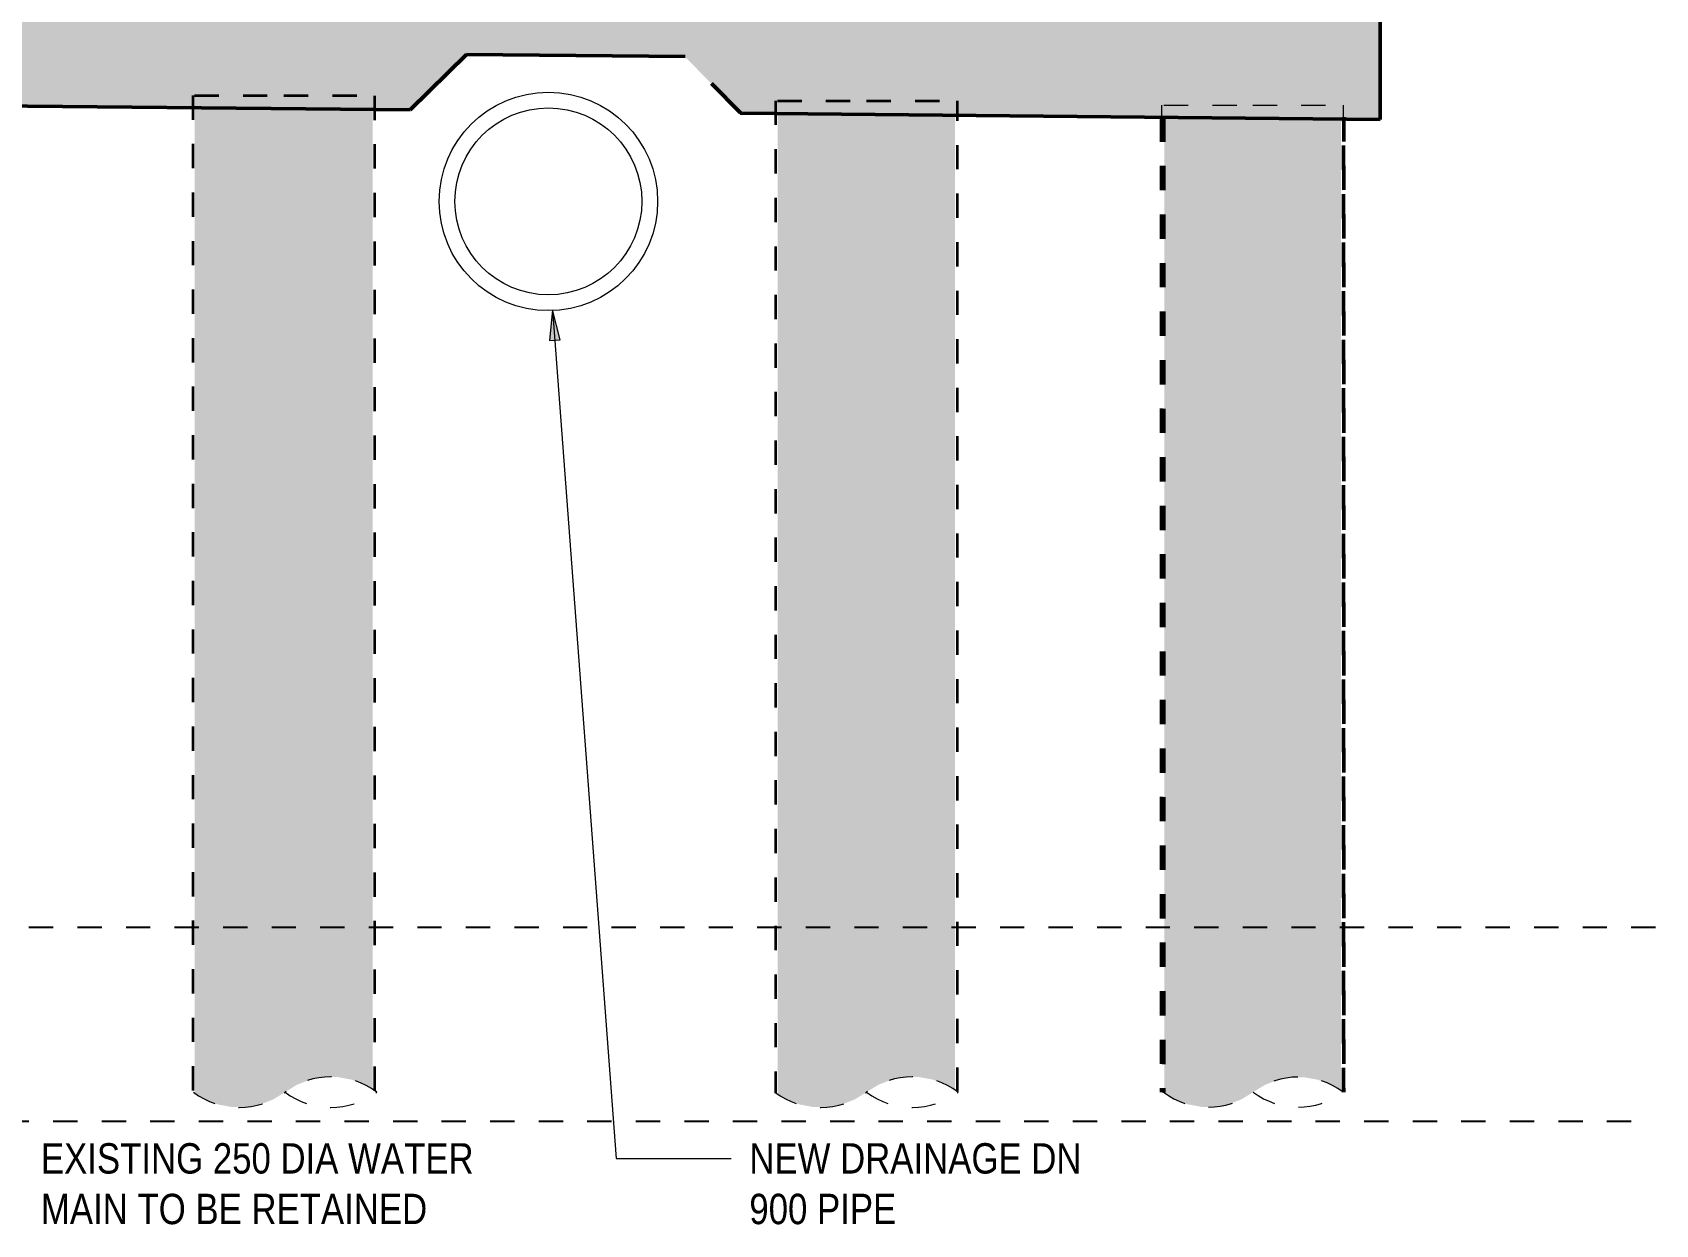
# Model space of a CAD drawing. Header units: metres. Extents: x -1693 to -1567, y 3 to 23.
# Drawn here: x -1617.69 to -1611.01, y 13.22 to 18.14 of the extents above; entities that cross this region are included whole.
import ezdxf

# ---------------------------------------------------------------- set-up
doc = ezdxf.new("R2010")
doc.units = ezdxf.units.M
doc.linetypes.add('Dash dot', pattern=[0.015875, 0.00635, -0.004763, 0, -0.004763])
doc.linetypes.add('JacobsDash', pattern=[0.0045, 0.003, -0.0015])
for name, color, linetype, lineweight in [('BRIDGE-ABUTMENT-CONC', 7, 'Continuous', 50), ('D-BDGE', 7, 'Continuous', 13), ('D-BDGE-FNDN-PILE-CONC', 7, 'Continuous', 50), ('D-BDGE-LINE', 7, 'Continuous', 9), ('D-ENHA-TEXT', 7, 'Continuous', 9)]:
    doc.layers.add(name, color=color, linetype=linetype, lineweight=lineweight)
for name, color, linetype, lineweight, true_color in [('BRIDGE-FRAMING-LINE-18-HID', 7, 'Continuous', 13, 0x8c8cc6), ('D-BDGE-FNDN', 7, 'Continuous', 13, 0x8c8cc6), ('D-BDGE-FNDN-LINES-18-HID', 7, 'Continuous', 13, 0x8c8cc6)]:
    doc.layers.add(name, color=color, linetype=linetype, lineweight=lineweight, true_color=true_color)
doc.styles.add('Arial Narrow', font='ARIALN.TTF', dxfattribs={"height": 0.125})

# ---------------------------------------------------------------- blocks, each defined once
blk = doc.blocks.new('01_SFO_FRP_Pile_CastInPlace_CS - CAST-IN-PLACE PILE - 0750-V95-DRG-2871022 - SECTION 3')
at = {"layer": 'D-BDGE-FNDN', "linetype": 'JacobsDash', "lineweight": 18, "true_color": 0xe1e1e1}
for points in [[(-1656.2321, 13.7095), (-1656.1765, 13.7199), (-1656.1236, 13.7404), (-1656.0772, 13.7691), (-1656.0772, 17.7823), (-1656.4421, 17.7859), (-1656.4421, 13.7681), (-1656.3973, 13.7404), (-1656.3445, 13.7199), (-1656.2888, 13.7095), (-1656.2417, 13.7095)], [(-1656.0772, 13.7691), (-1656.0273, 13.8), (-1655.9745, 13.8205), (-1655.9188, 13.8309), (-1655.8621, 13.8309), (-1655.8065, 13.8205), (-1655.7529, 13.7996), (-1655.7143, 13.7757), (-1655.7143, 13.7764), (-1655.7143, 17.7786), (-1656.0772, 17.7823), (-1656.0772, 13.7702)]]:
    blk.add_hatch(color=254, dxfattribs=at).paths.add_polyline_path(points)
at = {"layer": 'D-BDGE-FNDN-LINES-18-HID', "color": 252, "linetype": 'JacobsDash', "lineweight": 18, "true_color": 0x888888}
for p, q in [((-1656.4532, 17.837), (-1656.4532, 17.7861)), ((-1656.4433, 17.837), (-1656.0772, 17.837)), ((-1656.0772, 17.837), (-1655.7131, 17.837)), ((-1655.7032, 17.7786), (-1655.7032, 17.837))]:
    blk.add_line(p, q, dxfattribs=at)
at = {"layer": 'D-BDGE-FNDN-PILE-CONC', "color": 252, "linetype": 'JacobsDash', "true_color": 0x888888}
for p, q in [((-1656.4532, 17.7861), (-1656.4532, 13.7702)), ((-1655.7032, 13.7702), (-1655.7032, 17.7786))]:
    blk.add_line(p, q, dxfattribs=at)
blk = doc.blocks.new('01_SFO_FRP_Pile_CastInPlace_CS - CAST-IN-PLACE PILE - 0750-V52-DRG-2871022 - SECTION 3')
at = {"layer": 'D-BDGE', "linetype": 'JacobsDash', "lineweight": 35, "true_color": 0xe1e1e1}
for points in [[(-1660.2806, 13.7083), (-1660.2228, 13.7083), (-1660.166, 13.7189), (-1660.1121, 13.7398), (-1660.0677, 13.7673), (-1660.0677, 17.8224), (-1660.4356, 17.8261), (-1660.4356, 13.7672), (-1660.3913, 13.7398), (-1660.337, 13.7189), (-1660.2878, 13.7097)], [(-1660.0677, 13.7673), (-1660.0138, 13.8006), (-1659.9599, 13.8215), (-1659.9031, 13.8321), (-1659.8453, 13.8321), (-1659.7885, 13.8215), (-1659.7328, 13.7995), (-1659.7018, 13.7803), (-1659.7018, 17.8187), (-1660.0677, 17.8224), (-1660.0677, 13.7702)]]:
    blk.add_hatch(color=254, dxfattribs=at).paths.add_polyline_path(points)
at = {"layer": 'D-BDGE', "color": 8, "linetype": 'JacobsDash', "lineweight": 35, "true_color": 0x808080}
for p, q in [((-1660.4436, 17.8767), (-1660.4436, 13.7702)), ((-1660.4362, 17.8767), (-1660.0677, 17.8767)), ((-1660.0677, 17.8767), (-1659.701, 17.8767)), ((-1659.6936, 13.7753), (-1659.6936, 17.8767))]:
    blk.add_line(p, q, dxfattribs=at)
blk = doc.blocks.new('01_SFO_FRP_Pile_CastInPlace_CS - CAST-IN-PLACE PILE - 0750-V53-DRG-2871022 - SECTION 3')
at = {"layer": 'D-BDGE', "linetype": 'JacobsDash', "lineweight": 35, "true_color": 0xe1e1e1}
for points in [[(-1657.8278, 13.7083), (-1657.771, 13.7189), (-1657.7171, 13.7398), (-1657.6677, 13.7704), (-1657.6681, 17.7983), (-1658.034, 17.8019), (-1658.034, 13.7631), (-1657.9963, 13.7398), (-1657.9424, 13.7189), (-1657.8856, 13.7083), (-1657.832, 13.7083)], [(-1657.6677, 13.7704), (-1657.6188, 13.8006), (-1657.5649, 13.8215), (-1657.5081, 13.8321), (-1657.4503, 13.8321), (-1657.3935, 13.8215), (-1657.3396, 13.8006), (-1657.3034, 13.7782), (-1657.3034, 17.7946), (-1657.6677, 17.7983), (-1657.6677, 13.8006)]]:
    blk.add_hatch(color=254, dxfattribs=at).paths.add_polyline_path(points)
at = {"layer": 'D-BDGE', "color": 8, "linetype": 'JacobsDash', "lineweight": 35, "true_color": 0x808080}
for p, q in [((-1658.0436, 17.8548), (-1658.0436, 13.7691)), ((-1658.035, 17.8548), (-1657.6677, 17.8548)), ((-1657.6677, 17.8548), (-1657.3023, 17.8548)), ((-1657.2936, 13.7722), (-1657.2936, 17.8548))]:
    blk.add_line(p, q, dxfattribs=at)
blk = doc.blocks.new('CS_DET_Pile-Column_BreakLine - Tubular BreakLine-5609924-DRG-2871022 - SECTION 3')
at = {"layer": 'D-BDGE-LINE', "color": 8, "linetype": 'JacobsDash', "lineweight": 18, "true_color": 0x808080}
for centre, start, end in [((-1659.8742, 13.5201), 52.95733, 127.04267), ((-1660.2517, 14.0203), 232.95733, 307.04267), ((-1659.8742, 14.0203), 232.95733, 307.04267)]:
    blk.add_arc(centre, 0.3133, start, end, dxfattribs=at)
blk = doc.blocks.new('CS_DET_Pile-Column_BreakLine - Tubular BreakLine-5609781-DRG-2871022 - SECTION 3')
at = {"layer": 'D-BDGE-LINE', "color": 8, "linetype": 'JacobsDash', "lineweight": 18, "true_color": 0x808080}
for centre, start, end in [((-1666.463, 13.5201), 52.95733, 127.04267), ((-1666.8405, 14.0203), 232.95733, 307.04267), ((-1666.463, 14.0203), 232.95733, 307.04267)]:
    blk.add_arc(centre, 0.3133, start, end, dxfattribs=at)
blk = doc.blocks.new('CS_DET_Pile-Column_BreakLine - Tubular BreakLine-6495050-DRG-2871022 - SECTION 3')
at = {"layer": 'D-BDGE-LINE', "color": 8, "linetype": 'JacobsDash', "lineweight": 18, "true_color": 0x808080}
for centre, start, end in [((-1655.8905, 13.5251), 52.95733, 127.04267), ((-1656.2605, 14.0153), 232.95733, 307.04267), ((-1655.8905, 14.0153), 232.95733, 307.04267)]:
    blk.add_arc(centre, 0.3071, start, end, dxfattribs=at)

msp = doc.modelspace()

# ---------------------------------------------------------------- hatches: boundary and pattern name
at = {"layer": 'BRIDGE-ABUTMENT-CONC', "true_color": 0xc0c0c0}
for points in [[(-1612.1431, 17.777), (-1612.143, 18.9733), (-1620.753, 19.0598), (-1624.078, 19.0932), (-1624.078, 17.8969), (-1616.1381, 17.8171), (-1616.1381, 17.8178), (-1615.9058, 18.0455), (-1615.0057, 18.0365), (-1614.778, 17.8035), (-1612.3435, 17.779)], [(-1614.778, 17.8043), (-1614.778, 17.8043), (-1615.0057, 18.0365), (-1615.0068, 18.0365), (-1614.7791, 17.8043)]]:
    msp.add_hatch(color=9, dxfattribs=at).paths.add_polyline_path(points)
at = {"layer": 'D-ENHA-TEXT'}
msp.add_hatch(color=256, dxfattribs=at).paths.add_polyline_path([(-1615.552, 16.9926), (-1615.5646, 16.8663), (-1615.5207, 16.8696)])

# ---------------------------------------------------------------- linework, layer by layer
at = {"layer": 'BRIDGE-ABUTMENT-CONC'}
for p, q in [((-1612.143, 18.9735), (-1612.1431, 17.777)), ((-1616.1381, 17.8178), (-1615.9058, 18.0455)), ((-1615.9058, 18.0455), (-1615.0057, 18.0365)), ((-1614.8972, 17.9259), (-1614.778, 17.8043)), ((-1616.1381, 17.8171), (-1624.0779, 17.8969)), ((-1616.1381, 17.8171), (-1616.1381, 17.8178)), ((-1614.7791, 17.8043), (-1614.778, 17.8043)), ((-1614.778, 17.8035), (-1614.7791, 17.8035)), ((-1614.778, 17.8043), (-1614.778, 17.8035)), ((-1612.1431, 17.777), (-1614.778, 17.8035))]:
    msp.add_line(p, q, dxfattribs=at)
at = {"layer": 'BRIDGE-FRAMING-LINE-18-HID', "color": 7, "linetype": 'JacobsDash', "lineweight": 18}
msp.add_line((-1616.1381, 17.8178), (-1616.1393, 17.8178), dxfattribs=at)
at = {"layer": 'D-BDGE', "color": 8, "linetype": 'JacobsDash', "lineweight": 50, "true_color": 0x808080}
for p, q in [((-1613.0337, 17.786), (-1613.0337, 13.7685)), ((-1612.2928, 17.787), (-1612.2928, 13.7695))]:
    msp.add_line(p, q, dxfattribs=at)
at = {"layer": 'D-BDGE', "color": 17, "linetype": 'Dash dot', "lineweight": 25, "true_color": 0x804040}
msp.add_line((-1647.5087, 14.45), (-1611.0087, 14.45), dxfattribs=at)
at = {"layer": 'D-BDGE', "color": 53, "linetype": 'Dash dot', "lineweight": 25, "true_color": 0xc8c33c}
msp.add_line((-1647.4087, 13.65), (-1611.0087, 13.65), dxfattribs=at)
at = {"layer": 'D-BDGE', "color": 143, "lineweight": 18, "true_color": 0x78aac8}
for radius in [0.45, 0.385]:
    msp.add_circle((-1615.569, 17.44), radius, dxfattribs=at)
at = {"layer": 'D-ENHA-TEXT'}
for p, q in [((-1615.552, 16.9926), (-1615.5646, 16.8663)), ((-1615.5207, 16.8696), (-1615.552, 16.9926)), ((-1615.552, 16.9926), (-1615.29, 13.4972)), ((-1615.5646, 16.8663), (-1615.5207, 16.8696)), ((-1615.29, 13.4972), (-1614.8161, 13.4972))]:
    msp.add_line(p, q, dxfattribs=at)

# ---------------------------------------------------------------- block references
at = {"layer": 'D-BDGE', "color": 8, "linetype": 'JacobsDash', "lineweight": 35, "true_color": 0x808080}
for name in ['01_SFO_FRP_Pile_CastInPlace_CS - CAST-IN-PLACE PILE - 0750-V52-DRG-2871022 - SECTION 3', '01_SFO_FRP_Pile_CastInPlace_CS - CAST-IN-PLACE PILE - 0750-V53-DRG-2871022 - SECTION 3']:
    msp.add_blockref(name, (43.4095, 0), dxfattribs=at)
at = {"layer": 'D-BDGE-FNDN-LINES-18-HID', "color": 252, "linetype": 'JacobsDash', "lineweight": 18, "true_color": 0x888888}
msp.add_blockref('01_SFO_FRP_Pile_CastInPlace_CS - CAST-IN-PLACE PILE - 0750-V95-DRG-2871022 - SECTION 3', (43.4095, 0), dxfattribs=at)
at = {"layer": 'D-BDGE-LINE', "color": 8, "linetype": 'JacobsDash', "true_color": 0x808080}
for name, p in [('CS_DET_Pile-Column_BreakLine - Tubular BreakLine-5609924-DRG-2871022 - SECTION 3', (43.4095, 0)), ('CS_DET_Pile-Column_BreakLine - Tubular BreakLine-5609781-DRG-2871022 - SECTION 3', (52.3932, 0)), ('CS_DET_Pile-Column_BreakLine - Tubular BreakLine-6495050-DRG-2871022 - SECTION 3', (43.4095, 0))]:
    msp.add_blockref(name, p, dxfattribs=at)

# ---------------------------------------------------------------- texts
at = {"layer": 'D-ENHA-TEXT', "char_height": 0.125, "attachment_point": 1, "style": 'Arial Narrow', "bg_fill": 3, "box_fill_scale": 1, "bg_fill_color": 256, "bg_fill_transparency": 0}
for s, insert in [('EXISTING 250 DIA WATER ', (-1617.6592, 13.5597)), ('NEW DRAINAGE DN ', (-1614.7411, 13.5597)), ('MAIN TO BE RETAINED', (-1617.6592, 13.3513)), ('900 PIPE', (-1614.7411, 13.3513))]:
    msp.add_mtext(s, dxfattribs=dict(at, insert=insert))

doc.saveas('drawing.dxf')
